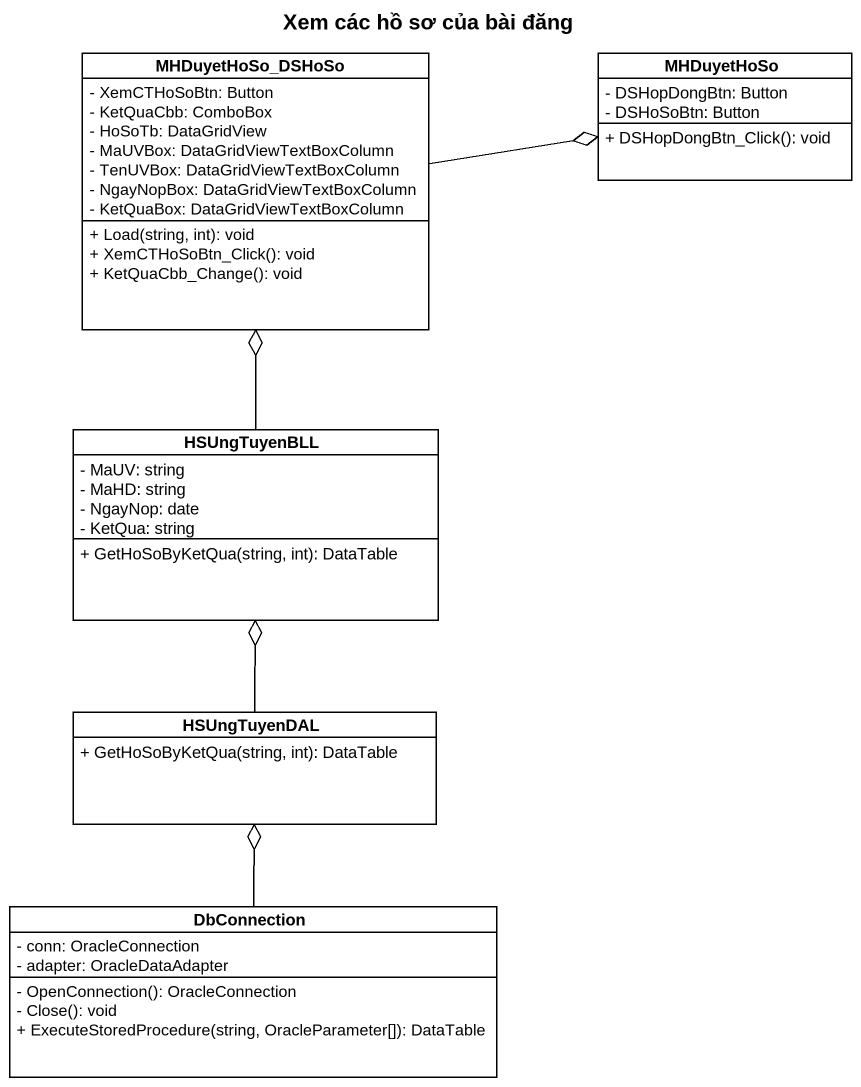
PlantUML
@startuml
title Xem các hồ sơ của bài đăng
hide circle
hide empty members
skinparam classAttributeIconSize 0
class MHDuyetHoSo_DSHoSo {
  - XemCTHoSoBtn: Button
  - KetQuaCbb: ComboBox
  - HoSoTb: DataGridView
  - MaUVBox: DataGridViewTextBoxColumn
  - TenUVBox: DataGridViewTextBoxColumn
  - NgayNopBox: DataGridViewTextBoxColumn
  - KetQuaBox: DataGridViewTextBoxColumn
  + Load(string, int): void
  + XemCTHoSoBtn_Click(): void
  + KetQuaCbb_Change(): void
}
class MHDuyetHoSo {
  - DSHopDongBtn: Button
  - DSHoSoBtn: Button
  + DSHopDongBtn_Click(): void
}
class HSUngTuyenBLL {
  - MaUV: string
  - MaHD: string
  - NgayNop: date
  - KetQua: string
  + GetHoSoByKetQua(string, int): DataTable
}
class HSUngTuyenDAL {
  + GetHoSoByKetQua(string, int): DataTable
}
class DbConnection {
  - conn: OracleConnection
  - adapter: OracleDataAdapter
  - OpenConnection(): OracleConnection
  - Close(): void
  + ExecuteStoredProcedure(string, OracleParameter[]): DataTable
}
MHDuyetHoSo_DSHoSo -right-o MHDuyetHoSo
HSUngTuyenBLL -up-o MHDuyetHoSo_DSHoSo
HSUngTuyenDAL -up-o HSUngTuyenBLL
DbConnection -up-o HSUngTuyenDAL
@enduml
